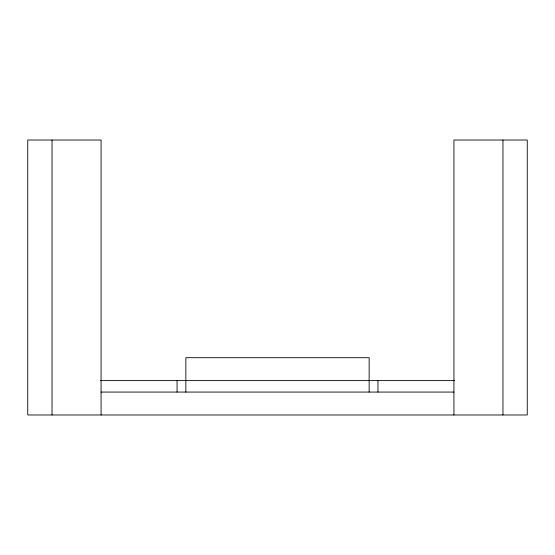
<?xml version="1.0" encoding="UTF-8"?>
<svg xmlns="http://www.w3.org/2000/svg" width="555" height="555" viewBox="0 0 555 555"><rect width="100%" height="100%" fill="white"/><g stroke="black" fill="none" stroke-linecap="round" stroke-linejoin="round"><path stroke-width="0.83" d="M100.358 380.605L454.649 380.605M101.072 392.066L453.928 392.066M502.962 140.02L502.962 414.98M453.928 414.98L453.928 140.02L527.25 140.02L527.25 414.98L27.75 414.98L27.75 140.02L101.072 140.02L101.072 414.98M377.962 380.605L377.962 392.066M369.151 392.066L369.151 357.697L185.849 357.697L185.849 392.066M177.059 380.605L177.059 392.066M52.038 140.02L52.038 414.98"/></g></svg>
